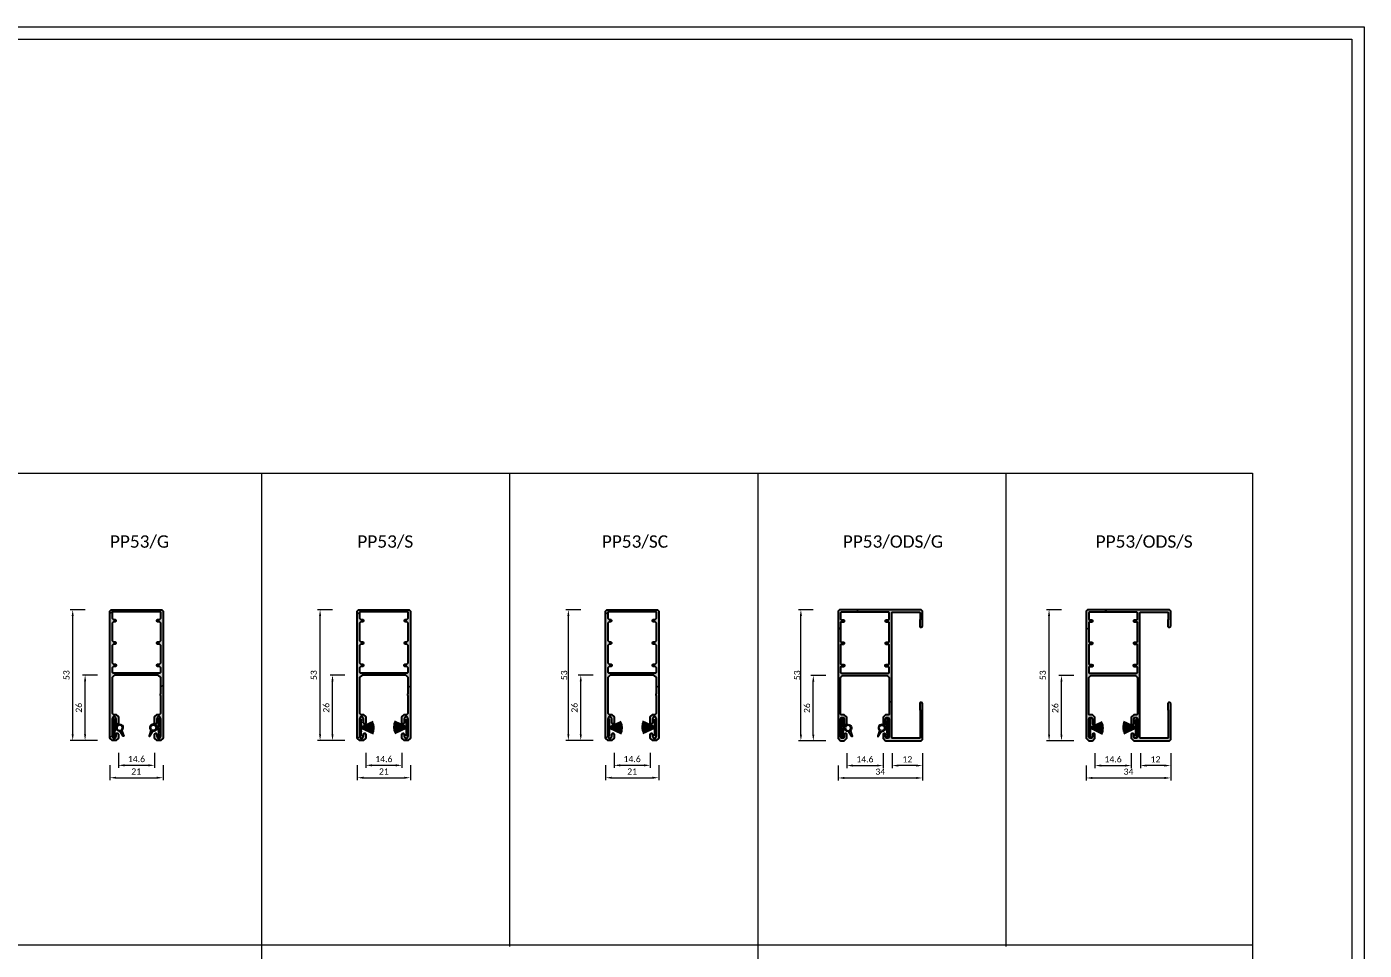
# Model space of a CAD drawing. Header units: millimetres. Extents: x 0 to 7790, y 0 to 17467.
# Drawn here: x 451 to 989, y 15548 to 15921 of the extents above; entities that cross this region are included whole.
import ezdxf

# ---------------------------------------------------------------- set-up
doc = ezdxf.new("R2010")
doc.units = ezdxf.units.MM
doc.header["$PDMODE"] = 35
doc.layers.get('0').update_dxf_attribs({"lineweight": 15})
for name, color, linetype, lineweight in [('_MB_kreskowanie_profile_0.09', 7, 'Continuous', 9), ('_MB_kreskowanie_uszczelki_0.09', 252, 'Continuous', 9), ('_MB_profile_0.25', 7, 'Continuous', 25), ('_MB_ramka_0.15', 124, 'Continuous', 15), ('_MB_solid', 7, 'Continuous', 9), ('_MB_tekst_0.25', 40, 'Continuous', 25), ('_MB_uszczelki_0.15', 140, 'Continuous', 15), ('_MB_wymiar_detal_0.09', 94, 'Continuous', 9)]:
    doc.layers.add(name, color=color, linetype=linetype, lineweight=lineweight)
doc.layers.add('_MB_pomocnicze_niedrukowane', color=220, linetype='Continuous', lineweight=15, plot=False)
doc.styles.add('_MB_Calibri_Light_2.5', font='calibril.ttf', dxfattribs={"height": 2.5})
doc.dimstyles.new('_MB_detal', dxfattribs={"dimscale": 10, "dimtxt": 2.5, "dimasz": 2.5, "dimexe": 1, "dimexo": 1, "dimgap": 1.25, "dimtad": 1, "dimdsep": 46, "dimtxsty": '_MB_Calibri_Light_2.5', "dimcen": -2.5, "dimclrd": 256, "dimclre": 256, "dimclrt": 40, "dimazin": 0, "dimtfac": 0.2, "dimtmove": 1, "dimatfit": 1, "dimfxl": 5, "dimfxlon": 1, "dimtolj": 1, "dimlwd": -1, "dimlwe": -1, "dimarcsym": 0})
pattern_1 = [(45, (0, 0), (-25, 25), [])]

# ---------------------------------------------------------------- blocks, each defined once
blk = doc.blocks.new('*D565')
at = {"layer": '_MB_wymiar_detal_0.09', "transparency": 16777216}
for p, q in [((484.04, 15622.98), (484.04, 15616.98)), ((505.44, 15622.98), (505.44, 15616.98)), ((486.54, 15617.98), (502.94, 15617.98))]:
    blk.add_line(p, q, dxfattribs=at)
for points in [[(486.54, 15618.4), (486.54, 15617.56), (484.04, 15617.98)], [(502.94, 15618.4), (502.94, 15617.56), (505.44, 15617.98)]]:
    blk.add_solid(points, dxfattribs=at)
at = {"layer": 'Defpoints', "color": 0, "transparency": 16777216}
for p in [(484.04, 15633.98), (505.44, 15633.98), (505.44, 15617.98)]:
    blk.add_point(p, dxfattribs=at)
at = {"layer": '_MB_wymiar_detal_0.09', "color": 40, "transparency": 16777216, "insert": (494.64, 15620.49), "char_height": 2.5, "attachment_point": 5, "style": '_MB_Calibri_Light_2.5'}
blk.add_mtext('21', dxfattribs=at)
blk = doc.blocks.new('*D566')
at = {"layer": '_MB_wymiar_detal_0.09', "transparency": 16777216}
for p, q in [((474.04, 15685.68), (468.04, 15685.68)), ((469.04, 15635.48), (469.04, 15683.18)), ((474.04, 15632.98), (468.04, 15632.98))]:
    blk.add_line(p, q, dxfattribs=at)
for points in [[(468.62, 15683.18), (469.45, 15683.18), (469.04, 15685.68)], [(468.62, 15635.48), (469.45, 15635.48), (469.04, 15632.98)]]:
    blk.add_solid(points, dxfattribs=at)
at = {"layer": 'Defpoints', "color": 0, "transparency": 16777216}
for p in [(469.04, 15685.68), (484.54, 15685.68), (485.04, 15632.98)]:
    blk.add_point(p, dxfattribs=at)
at = {"layer": '_MB_wymiar_detal_0.09', "color": 40, "transparency": 16777216, "insert": (466.51, 15659.33), "char_height": 2.5, "attachment_point": 5, "rotation": 90, "style": '_MB_Calibri_Light_2.5'}
blk.add_mtext('53', dxfattribs=at)
blk = doc.blocks.new('*D567')
at = {"layer": '_MB_wymiar_detal_0.09', "transparency": 16777216}
for p, q in [((479.04, 15659.38), (473.04, 15659.38)), ((474.04, 15635.48), (474.04, 15656.88)), ((479.04, 15632.98), (473.04, 15632.98))]:
    blk.add_line(p, q, dxfattribs=at)
for points in [[(473.62, 15656.88), (474.45, 15656.88), (474.04, 15659.38)], [(473.62, 15635.48), (474.45, 15635.48), (474.04, 15632.98)]]:
    blk.add_solid(points, dxfattribs=at)
at = {"layer": 'Defpoints', "color": 0, "transparency": 16777216}
for p in [(474.04, 15659.38), (485.94, 15659.38), (485.04, 15632.98)]:
    blk.add_point(p, dxfattribs=at)
at = {"layer": '_MB_wymiar_detal_0.09', "color": 40, "transparency": 16777216, "insert": (471.51, 15646.18), "char_height": 2.5, "attachment_point": 5, "rotation": 90, "style": '_MB_Calibri_Light_2.5'}
blk.add_mtext('26', dxfattribs=at)
blk = doc.blocks.new('*D568')
at = {"layer": '_MB_wymiar_detal_0.09', "transparency": 16777216}
for p, q in [((487.44, 15627.98), (487.44, 15621.98)), ((502.04, 15627.98), (502.04, 15621.98)), ((489.94, 15622.98), (499.54, 15622.98))]:
    blk.add_line(p, q, dxfattribs=at)
for points in [[(489.94, 15623.4), (489.94, 15622.56), (487.44, 15622.98)], [(499.54, 15623.4), (499.54, 15622.56), (502.04, 15622.98)]]:
    blk.add_solid(points, dxfattribs=at)
at = {"layer": 'Defpoints', "color": 0, "transparency": 16777216}
for p in [(487.44, 15633.98), (502.04, 15633.98), (502.04, 15622.98)]:
    blk.add_point(p, dxfattribs=at)
at = {"layer": '_MB_wymiar_detal_0.09', "color": 40, "transparency": 16777216, "insert": (494.74, 15625.5), "char_height": 2.5, "attachment_point": 5, "style": '_MB_Calibri_Light_2.5'}
blk.add_mtext('\\A1;14.6', dxfattribs=at)
blk = doc.blocks.new("-U1'PR")
at = {"layer": '_MB_kreskowanie_uszczelki_0.09', "transparency": 33554687}
h = blk.add_hatch(dxfattribs=at)
h.set_pattern_fill('DOTS', color=256, scale=0.2, angle=-45, style=0)
h.set_pattern_definition([(315, (-5304.15352, -16174.49385), (0.3367596045, 0.1122532015), [0, -0.3175])])
h.paths.add_polyline_path([(3.4, 0), (3.65, 0.25), (3.65, 0.34), (3.43, 0.59), (0.59, 0.89), (0.5, 0.99), (0.5, 1.26), (0.56, 1.35, 1.144878), (-1.09, 3.83), (-1.19, 3.8), (-3.33, 4.48, 0.876976), (-3.54, 4.03), (-1.65, 2.82), (-1.6, 2.74, 0.293638), (-0.76, 1.35), (-0.7, 1.26), (-0.7, 0.99), (-0.79, 0.89), (-3.63, 0.59), (-3.85, 0.34), (-3.85, 0.25), (-3.6, 0)])
h.paths.add_polyline_path([(-0.1, 3.7, -1), (-0.1, 1.7, -1)], flags=16)
at = {"layer": '_MB_uszczelki_0.15'}
blk.add_lwpolyline([(0.5, 1.26), (0.56, 1.35, 1.144878), (-1.09, 3.83), (-1.19, 3.8), (-3.33, 4.48, 0.876976), (-3.54, 4.03), (-1.65, 2.82), (-1.6, 2.74, 0.293638), (-0.76, 1.35), (-0.7, 1.26), (-0.7, 0.99), (-0.79, 0.89), (-3.63, 0.59), (-3.85, 0.34), (-3.85, 0.25), (-3.6, 0), (3.4, 0), (3.65, 0.25), (3.65, 0.34), (3.43, 0.59), (0.59, 0.89), (0.5, 0.99)], format="xyb", close=True, dxfattribs=at)
blk.add_circle((-0.1, 2.7), 1, dxfattribs=at)
blk = doc.blocks.new('-PP53')
at = {"layer": '_MB_kreskowanie_profile_0.09'}
h = blk.add_hatch(dxfattribs=at)
h.set_pattern_fill('JIS_WOOD', color=256, scale=0.5)
h.set_pattern_definition(pattern_1)
h.paths.add_polyline_path([(0, -0.5), (-0.5, 0), (-20.9, 0), (-21.4, -0.5), (-21.4, -51.7), (-20.4, -52.7), (-19, -52.7), (-18, -51.7), (-18, -50.15), (-18.23, -49.76), (-18.68, -49.76), (-18.9, -50.15), (-18.9, -51), (-19.3, -51.69), (-20.1, -51.69), (-20.5, -51), (-20.5, -43.9), (-20.1, -43.21), (-19.3, -43.21), (-18.9, -43.9), (-18.9, -45.75), (-18.68, -46.14), (-18.23, -46.14), (-18, -45.75), (-18, -43.2), (-19, -42.2), (-20, -42.2), (-20.5, -41.7), (-20.5, -27.3), (-19.5, -26.3), (-1.9, -26.3), (-0.9, -27.3), (-0.9, -33.74), (-1.02, -33.93), (-1.02, -34.47), (-0.9, -34.66), (-0.9, -41.7), (-1.4, -42.2), (-2.4, -42.2), (-3.4, -43.2), (-3.4, -45.75), (-3.18, -46.14), (-2.73, -46.14), (-2.5, -45.75), (-2.5, -43.9), (-2.1, -43.21), (-1.3, -43.21), (-0.9, -43.9), (-0.9, -51), (-1.3, -51.69), (-2.1, -51.69), (-2.5, -51), (-2.5, -50.15), (-2.73, -49.76), (-3.18, -49.76), (-3.4, -50.15), (-3.4, -51.7), (-2.4, -52.7), (-1, -52.7), (0, -51.7)])
h.paths.add_polyline_path([(-20.2, -25.4), (-20.5, -25.1), (-20.5, -23.35), (-20, -22.85), (-19.25, -22.85), (-18.86, -22.62), (-18.86, -22.17), (-19.25, -21.95), (-20, -21.95), (-20.5, -21.45), (-20.5, -14.35), (-20, -13.85), (-19.35, -13.85), (-18.96, -13.62), (-18.96, -13.17), (-19.35, -12.95), (-20, -12.95), (-20.5, -12.45), (-20.5, -5.35), (-20, -4.85), (-19.35, -4.85), (-18.96, -4.62), (-18.96, -4.17), (-19.35, -3.95), (-20, -3.95), (-20.5, -3.45), (-20.5, -1.2), (-20.2, -0.9), (-1.2, -0.9), (-0.9, -1.2), (-0.9, -3.45), (-1.4, -3.95), (-2.05, -3.95), (-2.44, -4.17), (-2.44, -4.62), (-2.05, -4.85), (-1.4, -4.85), (-0.9, -5.35), (-0.9, -12.45), (-1.4, -12.95), (-2.05, -12.95), (-2.44, -13.17), (-2.44, -13.62), (-2.05, -13.85), (-1.4, -13.85), (-0.9, -14.35), (-0.9, -21.45), (-1.4, -21.95), (-2.15, -21.95), (-2.54, -22.17), (-2.54, -22.62), (-2.15, -22.85), (-1.4, -22.85), (-0.9, -23.35), (-0.9, -25.1), (-1.2, -25.4)], flags=16)
at = {"layer": '_MB_solid'}
h = blk.add_hatch(color=256, dxfattribs=at)
h.dxf.hatch_style = 1
h.paths.add_polyline_path([(0, -0.5), (-0.5, 0), (-20.9, 0), (-21.4, -0.5), (-21.4, -51.7), (-20.4, -52.7), (-19, -52.7), (-18, -51.7), (-18, -50.15), (-18.23, -49.76), (-18.68, -49.76), (-18.9, -50.15), (-18.9, -51), (-19.3, -51.69), (-20.1, -51.69), (-20.5, -51), (-20.5, -43.9), (-20.1, -43.21), (-19.3, -43.21), (-18.9, -43.9), (-18.9, -45.75), (-18.68, -46.14), (-18.23, -46.14), (-18, -45.75), (-18, -43.2), (-19, -42.2), (-20, -42.2), (-20.5, -41.7), (-20.5, -27.3), (-19.5, -26.3), (-1.9, -26.3), (-0.9, -27.3), (-0.9, -33.74), (-1.02, -33.93), (-1.02, -34.47), (-0.9, -34.66), (-0.9, -41.7), (-1.4, -42.2), (-2.4, -42.2), (-3.4, -43.2), (-3.4, -45.75), (-3.18, -46.14), (-2.73, -46.14), (-2.5, -45.75), (-2.5, -43.9), (-2.1, -43.21), (-1.3, -43.21), (-0.9, -43.9), (-0.9, -51), (-1.3, -51.69), (-2.1, -51.69), (-2.5, -51), (-2.5, -50.15), (-2.73, -49.76), (-3.18, -49.76), (-3.4, -50.15), (-3.4, -51.7), (-2.4, -52.7), (-1, -52.7), (0, -51.7)])
h.paths.add_polyline_path([(-20, -13.85), (-19.35, -13.85), (-18.96, -13.62), (-18.96, -13.17), (-19.35, -12.95), (-20, -12.95), (-20.5, -12.45), (-20.5, -5.35), (-20, -4.85), (-19.35, -4.85), (-18.96, -4.62), (-18.96, -4.17), (-19.35, -3.95), (-20, -3.95), (-20.5, -3.45), (-20.5, -1.2), (-20.2, -0.9), (-1.2, -0.9), (-0.9, -1.2), (-0.9, -3.45), (-1.4, -3.95), (-2.05, -3.95), (-2.44, -4.17), (-2.44, -4.62), (-2.05, -4.85), (-1.4, -4.85), (-0.9, -5.35), (-0.9, -12.45), (-1.4, -12.95), (-2.05, -12.95), (-2.44, -13.17), (-2.44, -13.62), (-2.05, -13.85), (-1.4, -13.85), (-0.9, -14.35), (-0.9, -21.45), (-1.4, -21.95), (-2.15, -21.95), (-2.54, -22.17), (-2.54, -22.62), (-2.15, -22.85), (-1.4, -22.85), (-0.9, -23.35), (-0.9, -25.1), (-1.2, -25.4), (-20.2, -25.4), (-20.5, -25.1), (-20.5, -23.35), (-20, -22.85), (-19.25, -22.85), (-18.86, -22.62), (-18.86, -22.17), (-19.25, -21.95), (-20, -21.95), (-20.5, -21.45), (-20.5, -14.35)], flags=16)
at = {"layer": '_MB_profile_0.25'}
for points in [[(-3.18, -49.76), (-2.73, -49.76), (-2.5, -50.15), (-2.5, -51), (-2.1, -51.69), (-1.3, -51.69), (-0.9, -51), (-0.9, -43.9), (-1.3, -43.21), (-2.1, -43.21), (-2.5, -43.9), (-2.5, -45.75), (-2.73, -46.14), (-3.18, -46.14), (-3.4, -45.75), (-3.4, -43.2), (-2.4, -42.2), (-1.4, -42.2), (-0.9, -41.7), (-0.9, -34.66), (-1.02, -34.47), (-1.02, -33.93), (-0.9, -33.74), (-0.9, -27.3), (-1.9, -26.3), (-19.5, -26.3), (-20.5, -27.3), (-20.5, -41.7), (-20, -42.2), (-19, -42.2), (-18, -43.2), (-18, -45.75), (-18.23, -46.14), (-18.68, -46.14), (-18.9, -45.75), (-18.9, -43.9), (-19.3, -43.21), (-20.1, -43.21), (-20.5, -43.9), (-20.5, -51), (-20.1, -51.69), (-19.3, -51.69), (-18.9, -51), (-18.9, -50.15), (-18.68, -49.76), (-18.23, -49.76), (-18, -50.15), (-18, -51.7), (-19, -52.7), (-20.4, -52.7), (-21.4, -51.7), (-21.4, -0.5), (-20.9, 0), (-0.5, 0), (0, -0.5), (0, -51.7), (-1, -52.7), (-2.4, -52.7), (-3.4, -51.7), (-3.4, -50.15)], [(-20.2, -0.9), (-20.5, -1.2), (-20.5, -3.45), (-20, -3.95), (-19.35, -3.95), (-18.96, -4.17), (-18.96, -4.62), (-19.35, -4.85), (-20, -4.85), (-20.5, -5.35), (-20.5, -12.45), (-20, -12.95), (-19.35, -12.95), (-18.96, -13.17), (-18.96, -13.62), (-19.35, -13.85), (-20, -13.85), (-20.5, -14.35), (-20.5, -21.45), (-20, -21.95), (-19.25, -21.95), (-18.86, -22.17), (-18.86, -22.62), (-19.25, -22.85), (-20, -22.85), (-20.5, -23.35), (-20.5, -25.1), (-20.2, -25.4), (-1.2, -25.4), (-0.9, -25.1), (-0.9, -23.35), (-1.4, -22.85), (-2.15, -22.85), (-2.54, -22.62), (-2.54, -22.17), (-2.15, -21.95), (-1.4, -21.95), (-0.9, -21.45), (-0.9, -14.35), (-1.4, -13.85), (-2.05, -13.85), (-2.44, -13.62), (-2.44, -13.17), (-2.05, -12.95), (-1.4, -12.95), (-0.9, -12.45), (-0.9, -5.35), (-1.4, -4.85), (-2.05, -4.85), (-2.44, -4.62), (-2.44, -4.17), (-2.05, -3.95), (-1.4, -3.95), (-0.9, -3.45), (-0.9, -1.2), (-1.2, -0.9)]]:
    blk.add_lwpolyline(points, close=True, dxfattribs=at)
blk = doc.blocks.new("-PP53'G")
blk.add_blockref('-PP53', (0, 0))
at = {"xscale": -1, "rotation": 270}
blk.add_blockref("-U1'PR", (-20.2, -47.45), dxfattribs=at)
at = {"rotation": 90}
blk.add_blockref("-U1'PR", (-1.2, -47.45), dxfattribs=at)
blk = doc.blocks.new('*D569')
at = {"layer": '_MB_wymiar_detal_0.09', "transparency": 16777216}
for p, q in [((583.73, 15622.98), (583.73, 15616.98)), ((605.13, 15622.98), (605.13, 15616.98)), ((586.23, 15617.98), (602.63, 15617.98))]:
    blk.add_line(p, q, dxfattribs=at)
for points in [[(586.23, 15618.4), (586.23, 15617.56), (583.73, 15617.98)], [(602.63, 15618.4), (602.63, 15617.56), (605.13, 15617.98)]]:
    blk.add_solid(points, dxfattribs=at)
at = {"layer": 'Defpoints', "color": 0, "transparency": 16777216}
for p in [(583.73, 15633.98), (605.13, 15633.98), (605.13, 15617.98)]:
    blk.add_point(p, dxfattribs=at)
at = {"layer": '_MB_wymiar_detal_0.09', "color": 40, "transparency": 16777216, "insert": (594.43, 15620.49), "char_height": 2.5, "attachment_point": 5, "style": '_MB_Calibri_Light_2.5'}
blk.add_mtext('21', dxfattribs=at)
blk = doc.blocks.new('*D570')
at = {"layer": '_MB_wymiar_detal_0.09', "transparency": 16777216}
for p, q in [((573.73, 15685.68), (567.73, 15685.68)), ((568.73, 15635.48), (568.73, 15683.18)), ((573.73, 15632.98), (567.73, 15632.98))]:
    blk.add_line(p, q, dxfattribs=at)
for points in [[(568.31, 15683.18), (569.15, 15683.18), (568.73, 15685.68)], [(568.31, 15635.48), (569.15, 15635.48), (568.73, 15632.98)]]:
    blk.add_solid(points, dxfattribs=at)
at = {"layer": 'Defpoints', "color": 0, "transparency": 16777216}
for p in [(568.73, 15685.68), (584.23, 15685.68), (584.73, 15632.98)]:
    blk.add_point(p, dxfattribs=at)
at = {"layer": '_MB_wymiar_detal_0.09', "color": 40, "transparency": 16777216, "insert": (566.2, 15659.33), "char_height": 2.5, "attachment_point": 5, "rotation": 90, "style": '_MB_Calibri_Light_2.5'}
blk.add_mtext('53', dxfattribs=at)
blk = doc.blocks.new('*D571')
at = {"layer": '_MB_wymiar_detal_0.09', "transparency": 16777216}
for p, q in [((578.73, 15659.38), (572.73, 15659.38)), ((573.73, 15635.48), (573.73, 15656.88)), ((578.73, 15632.98), (572.73, 15632.98))]:
    blk.add_line(p, q, dxfattribs=at)
for points in [[(573.31, 15656.88), (574.15, 15656.88), (573.73, 15659.38)], [(573.31, 15635.48), (574.15, 15635.48), (573.73, 15632.98)]]:
    blk.add_solid(points, dxfattribs=at)
at = {"layer": 'Defpoints', "color": 0, "transparency": 16777216}
for p in [(573.73, 15659.38), (585.63, 15659.38), (584.73, 15632.98)]:
    blk.add_point(p, dxfattribs=at)
at = {"layer": '_MB_wymiar_detal_0.09', "color": 40, "transparency": 16777216, "insert": (571.2, 15646.18), "char_height": 2.5, "attachment_point": 5, "rotation": 90, "style": '_MB_Calibri_Light_2.5'}
blk.add_mtext('26', dxfattribs=at)
blk = doc.blocks.new('*D572')
at = {"layer": '_MB_wymiar_detal_0.09', "transparency": 16777216}
for p, q in [((587.13, 15627.98), (587.13, 15621.98)), ((601.73, 15627.98), (601.73, 15621.98)), ((589.63, 15622.98), (599.23, 15622.98))]:
    blk.add_line(p, q, dxfattribs=at)
for points in [[(589.63, 15623.4), (589.63, 15622.56), (587.13, 15622.98)], [(599.23, 15623.4), (599.23, 15622.56), (601.73, 15622.98)]]:
    blk.add_solid(points, dxfattribs=at)
at = {"layer": 'Defpoints', "color": 0, "transparency": 16777216}
for p in [(587.13, 15633.98), (601.73, 15633.98), (601.73, 15622.98)]:
    blk.add_point(p, dxfattribs=at)
at = {"layer": '_MB_wymiar_detal_0.09', "color": 40, "transparency": 16777216, "insert": (594.43, 15625.5), "char_height": 2.5, "attachment_point": 5, "style": '_MB_Calibri_Light_2.5'}
blk.add_mtext('\\A1;14.6', dxfattribs=at)
blk = doc.blocks.new("-6.7'600")
at = {"layer": '_MB_kreskowanie_uszczelki_0.09', "transparency": 33554687}
h = blk.add_hatch(dxfattribs=at)
h.set_pattern_fill('DOTS', color=256, scale=0.2, angle=45, style=0)
h.paths.add_polyline_path([(0, 3.35), (0.8, 3.35), (0.8, -3.35), (0, -3.35)])
at = {"layer": '_MB_uszczelki_0.15'}
for p, q in [((0.8, 0.37), (5.44, 2.54)), ((0.8, 0.33), (5.55, 2.27)), ((0.8, 0.28), (5.66, 2)), ((0.8, 0.24), (5.75, 1.72)), ((0.8, 0.2), (5.82, 1.44)), ((0.8, 0.16), (5.89, 1.16)), ((0.8, 0.12), (5.94, 0.87)), ((0.8, 0.08), (5.97, 0.58)), ((0.8, 0.04), (5.99, 0.29)), ((0.8, 0), (6, 0)), ((0.8, -0.04), (5.99, -0.29)), ((0.8, -0.08), (5.97, -0.58)), ((0.8, -0.12), (5.94, -0.87)), ((0.8, -0.16), (5.89, -1.16)), ((0.8, -0.2), (5.82, -1.44)), ((0.8, -0.24), (5.75, -1.72)), ((0.8, -0.28), (5.66, -2)), ((0.8, -0.33), (5.55, -2.27)), ((0.8, -0.37), (5.44, -2.54))]:
    blk.add_line(p, q, dxfattribs=at)
blk.add_lwpolyline([(0, -3.35), (0.8, -3.35), (0.8, 3.35), (0, 3.35)], close=True, dxfattribs=at)
blk = doc.blocks.new("-PP53'S")
for name, p in [('-PP53', (0, 0)), ("-6.7'600", (-20.5, -47.45))]:
    blk.add_blockref(name, p)
at = {"xscale": -1}
blk.add_blockref("-6.7'600", (-0.9, -47.45), dxfattribs=at)
blk = doc.blocks.new('*D573')
at = {"layer": '_MB_wymiar_detal_0.09', "transparency": 16777216}
for p, q in [((683.77, 15622.98), (683.77, 15616.98)), ((705.17, 15622.98), (705.17, 15616.98)), ((686.27, 15617.98), (702.67, 15617.98))]:
    blk.add_line(p, q, dxfattribs=at)
for points in [[(686.27, 15618.4), (686.27, 15617.56), (683.77, 15617.98)], [(702.67, 15618.4), (702.67, 15617.56), (705.17, 15617.98)]]:
    blk.add_solid(points, dxfattribs=at)
at = {"layer": 'Defpoints', "color": 0, "transparency": 16777216}
for p in [(683.77, 15633.98), (705.17, 15633.98), (705.17, 15617.98)]:
    blk.add_point(p, dxfattribs=at)
at = {"layer": '_MB_wymiar_detal_0.09', "color": 40, "transparency": 16777216, "insert": (694.47, 15620.49), "char_height": 2.5, "attachment_point": 5, "style": '_MB_Calibri_Light_2.5'}
blk.add_mtext('21', dxfattribs=at)
blk = doc.blocks.new('*D574')
at = {"layer": '_MB_wymiar_detal_0.09', "transparency": 16777216}
for p, q in [((673.77, 15685.68), (667.77, 15685.68)), ((668.77, 15635.48), (668.77, 15683.18)), ((673.77, 15632.98), (667.77, 15632.98))]:
    blk.add_line(p, q, dxfattribs=at)
for points in [[(668.35, 15683.18), (669.19, 15683.18), (668.77, 15685.68)], [(668.35, 15635.48), (669.19, 15635.48), (668.77, 15632.98)]]:
    blk.add_solid(points, dxfattribs=at)
at = {"layer": 'Defpoints', "color": 0, "transparency": 16777216}
for p in [(668.77, 15685.68), (684.27, 15685.68), (684.77, 15632.98)]:
    blk.add_point(p, dxfattribs=at)
at = {"layer": '_MB_wymiar_detal_0.09', "color": 40, "transparency": 16777216, "insert": (667.04, 15659.28), "char_height": 2.5, "attachment_point": 5, "rotation": 90, "style": '_MB_Calibri_Light_2.5'}
blk.add_mtext('53', dxfattribs=at)
blk = doc.blocks.new('*D575')
at = {"layer": '_MB_wymiar_detal_0.09', "transparency": 16777216}
for p, q in [((678.77, 15659.38), (672.77, 15659.38)), ((673.77, 15635.48), (673.77, 15656.88)), ((678.77, 15632.98), (672.77, 15632.98))]:
    blk.add_line(p, q, dxfattribs=at)
for points in [[(673.35, 15656.88), (674.19, 15656.88), (673.77, 15659.38)], [(673.35, 15635.48), (674.19, 15635.48), (673.77, 15632.98)]]:
    blk.add_solid(points, dxfattribs=at)
at = {"layer": 'Defpoints', "color": 0, "transparency": 16777216}
for p in [(673.77, 15659.38), (685.67, 15659.38), (684.77, 15632.98)]:
    blk.add_point(p, dxfattribs=at)
at = {"layer": '_MB_wymiar_detal_0.09', "color": 40, "transparency": 16777216, "insert": (671.24, 15646.18), "char_height": 2.5, "attachment_point": 5, "rotation": 90, "style": '_MB_Calibri_Light_2.5'}
blk.add_mtext('26', dxfattribs=at)
blk = doc.blocks.new('*D576')
at = {"layer": '_MB_wymiar_detal_0.09', "transparency": 16777216}
for p, q in [((687.17, 15627.98), (687.17, 15621.98)), ((701.77, 15627.98), (701.77, 15621.98)), ((689.67, 15622.98), (699.27, 15622.98))]:
    blk.add_line(p, q, dxfattribs=at)
for points in [[(689.67, 15623.4), (689.67, 15622.56), (687.17, 15622.98)], [(699.27, 15623.4), (699.27, 15622.56), (701.77, 15622.98)]]:
    blk.add_solid(points, dxfattribs=at)
at = {"layer": 'Defpoints', "color": 0, "transparency": 16777216}
for p in [(687.17, 15633.98), (701.77, 15633.98), (701.77, 15622.98)]:
    blk.add_point(p, dxfattribs=at)
at = {"layer": '_MB_wymiar_detal_0.09', "color": 40, "transparency": 16777216, "insert": (694.47, 15625.5), "char_height": 2.5, "attachment_point": 5, "style": '_MB_Calibri_Light_2.5'}
blk.add_mtext('\\A1;14.6', dxfattribs=at)
blk = doc.blocks.new("-PP53'SC")
for name, p in [('-PP53', (0, 0)), ("-6.7'600", (-20.5, -47.45))]:
    blk.add_blockref(name, p)
at = {"xscale": -1}
blk.add_blockref("-6.7'600", (-0.9, -47.45), dxfattribs=at)
blk = doc.blocks.new('*D577')
at = {"layer": '_MB_wymiar_detal_0.09', "transparency": 16777216}
for p, q in [((777.47, 15622.88), (777.47, 15616.88)), ((811.47, 15622.88), (811.47, 15616.88)), ((779.97, 15617.88), (808.97, 15617.88))]:
    blk.add_line(p, q, dxfattribs=at)
for points in [[(779.97, 15618.3), (779.97, 15617.46), (777.47, 15617.88)], [(808.97, 15618.3), (808.97, 15617.46), (811.47, 15617.88)]]:
    blk.add_solid(points, dxfattribs=at)
at = {"layer": 'Defpoints', "color": 0, "transparency": 16777216}
for p in [(777.47, 15633.88), (811.47, 15633.88), (811.47, 15617.88)]:
    blk.add_point(p, dxfattribs=at)
at = {"layer": '_MB_wymiar_detal_0.09', "color": 40, "transparency": 16777216, "insert": (794.47, 15620.41), "char_height": 2.5, "attachment_point": 5, "style": '_MB_Calibri_Light_2.5'}
blk.add_mtext('\\A1;34', dxfattribs=at)
blk = doc.blocks.new('*D578')
at = {"layer": '_MB_wymiar_detal_0.09', "transparency": 16777216}
for p, q in [((772.47, 15659.18), (766.47, 15659.18)), ((767.47, 15635.38), (767.47, 15656.68)), ((772.47, 15632.88), (766.47, 15632.88))]:
    blk.add_line(p, q, dxfattribs=at)
for points in [[(767.05, 15656.68), (767.89, 15656.68), (767.47, 15659.18)], [(767.05, 15635.38), (767.89, 15635.38), (767.47, 15632.88)]]:
    blk.add_solid(points, dxfattribs=at)
at = {"layer": 'Defpoints', "color": 0, "transparency": 16777216}
for p in [(767.47, 15659.18), (779.27, 15659.18), (778.47, 15632.88)]:
    blk.add_point(p, dxfattribs=at)
at = {"layer": '_MB_wymiar_detal_0.09', "color": 40, "transparency": 16777216, "insert": (764.94, 15646.03), "char_height": 2.5, "attachment_point": 5, "rotation": 90, "style": '_MB_Calibri_Light_2.5'}
blk.add_mtext('\\A1;26', dxfattribs=at)
blk = doc.blocks.new('*D602')
at = {"layer": '_MB_wymiar_detal_0.09', "transparency": 16777216}
for p, q in [((767.47, 15685.68), (761.47, 15685.68)), ((762.47, 15635.38), (762.47, 15683.18)), ((767.47, 15632.88), (761.47, 15632.88))]:
    blk.add_line(p, q, dxfattribs=at)
for points in [[(762.05, 15683.18), (762.89, 15683.18), (762.47, 15685.68)], [(762.05, 15635.38), (762.89, 15635.38), (762.47, 15632.88)]]:
    blk.add_solid(points, dxfattribs=at)
at = {"layer": 'Defpoints', "color": 0, "transparency": 16777216}
for p in [(762.47, 15685.68), (778.47, 15685.68), (778.47, 15632.88)]:
    blk.add_point(p, dxfattribs=at)
at = {"layer": '_MB_wymiar_detal_0.09', "color": 40, "transparency": 16777216, "insert": (760.94, 15659.28), "char_height": 2.5, "attachment_point": 5, "rotation": 90, "style": '_MB_Calibri_Light_2.5'}
blk.add_mtext('\\A1;53', dxfattribs=at)
blk = doc.blocks.new('*D603')
at = {"layer": '_MB_wymiar_detal_0.09', "transparency": 16777216}
for p, q in [((799.27, 15627.88), (799.27, 15621.88)), ((811.47, 15627.88), (811.47, 15621.88)), ((808.97, 15622.88), (801.77, 15622.88))]:
    blk.add_line(p, q, dxfattribs=at)
for points in [[(801.77, 15623.3), (801.77, 15622.46), (799.27, 15622.88)], [(808.97, 15623.3), (808.97, 15622.46), (811.47, 15622.88)]]:
    blk.add_solid(points, dxfattribs=at)
at = {"layer": 'Defpoints', "color": 0, "transparency": 16777216}
for p in [(799.27, 15633.88), (811.47, 15634.08), (799.27, 15622.88)]:
    blk.add_point(p, dxfattribs=at)
at = {"layer": '_MB_wymiar_detal_0.09', "color": 40, "transparency": 16777216, "insert": (805.37, 15625.39), "char_height": 2.5, "attachment_point": 5, "style": '_MB_Calibri_Light_2.5'}
blk.add_mtext('\\A1;12', dxfattribs=at)
blk = doc.blocks.new('*D604')
at = {"layer": '_MB_wymiar_detal_0.09', "transparency": 16777216}
for p, q in [((780.97, 15627.88), (780.97, 15621.88)), ((795.57, 15627.88), (795.57, 15621.88)), ((783.47, 15622.88), (793.07, 15622.88))]:
    blk.add_line(p, q, dxfattribs=at)
for points in [[(783.47, 15623.3), (783.47, 15622.46), (780.97, 15622.88)], [(793.07, 15623.3), (793.07, 15622.46), (795.57, 15622.88)]]:
    blk.add_solid(points, dxfattribs=at)
at = {"layer": 'Defpoints', "color": 0, "transparency": 16777216}
for p in [(780.97, 15633.88), (795.57, 15633.88), (795.57, 15622.88)]:
    blk.add_point(p, dxfattribs=at)
at = {"layer": '_MB_wymiar_detal_0.09', "color": 40, "transparency": 16777216, "insert": (788.27, 15625.4), "char_height": 2.5, "attachment_point": 5, "style": '_MB_Calibri_Light_2.5'}
blk.add_mtext('\\A1;14.6', dxfattribs=at)
blk = doc.blocks.new("-PP53'ODS")
at = {"layer": '_MB_kreskowanie_profile_0.09', "transparency": 33554687}
h = blk.add_hatch(dxfattribs=at)
h.set_pattern_fill('JIS_WOOD', color=256, scale=0.5, double=1)
h.set_pattern_definition(pattern_1)
h.paths.add_polyline_path([(-12.4, -1.2), (-12.2, -1), (-1.2, -1), (-1, -1.2), (-1, -4), (-1.1, -4), (-1.1, -6.8), (-0.9, -7), (-0.5, -7), (-0.15, -6.85), (0, -6.5), (0, -0.5), (-0.5, 0), (-33.5, 0), (-34, -0.5), (-34, -51.8), (-33, -52.8), (-31.5, -52.8), (-30.5, -51.8), (-30.5, -50.3), (-30.75, -49.87), (-31.25, -49.87), (-31.5, -50.3), (-31.5, -51.05), (-31.88, -51.7), (-32.62, -51.7), (-33, -51.05), (-33, -44.05), (-32.62, -43.4), (-31.88, -43.4), (-31.5, -44.05), (-31.5, -45.8), (-31.25, -46.23), (-30.75, -46.23), (-30.5, -45.8), (-30.5, -43.3), (-31.5, -42.3), (-32.8, -42.3), (-33, -42.1), (-33, -27.3), (-32.2, -26.5), (-14.2, -26.5), (-13.4, -27.3), (-13.4, -42.1), (-13.6, -42.3), (-14.9, -42.3), (-15.9, -43.3), (-15.9, -45.8), (-15.65, -46.23), (-15.15, -46.23), (-14.9, -45.8), (-14.9, -44.05), (-14.53, -43.4), (-13.78, -43.4), (-13.4, -44.05), (-13.4, -51.05), (-13.78, -51.7), (-14.53, -51.7), (-14.9, -51.05), (-14.9, -50.3), (-15.15, -49.87), (-15.65, -49.87), (-15.9, -50.3), (-15.9, -51.8), (-14.9, -52.8), (-0.5, -52.8), (0, -52.3), (0, -37.9), (-0.15, -37.55), (-0.5, -37.4), (-0.9, -37.4), (-1.1, -37.6), (-1.1, -40.4), (-1, -40.4), (-1, -51.6), (-1.2, -51.8), (-12.2, -51.8), (-12.4, -51.6)])
h.paths.add_polyline_path([(-13.6, -25.5), (-32.8, -25.5), (-33, -25.3), (-33, -23.15), (-32.8, -22.95), (-31.75, -22.95), (-31.41, -22.8), (-31.41, -22.2), (-31.75, -22.05), (-32.8, -22.05), (-33, -21.85), (-33, -14.15), (-32.8, -13.95), (-31.85, -13.95), (-31.51, -13.8), (-31.51, -13.2), (-31.85, -13.05), (-32.8, -13.05), (-33, -12.85), (-33, -5.15), (-32.8, -4.95), (-31.85, -4.95), (-31.51, -4.8), (-31.51, -4.2), (-31.85, -4.05), (-32.8, -4.05), (-33, -3.85), (-33, -1.2), (-32.8, -1), (-13.6, -1), (-13.4, -1.2), (-13.4, -3.85), (-13.6, -4.05), (-14.55, -4.05), (-14.89, -4.2), (-14.89, -4.8), (-14.55, -4.95), (-13.6, -4.95), (-13.4, -5.15), (-13.4, -12.85), (-13.6, -13.05), (-14.55, -13.05), (-14.89, -13.2), (-14.89, -13.8), (-14.55, -13.95), (-13.6, -13.95), (-13.4, -14.15), (-13.4, -21.85), (-13.6, -22.05), (-14.65, -22.05), (-14.99, -22.2), (-14.99, -22.8), (-14.65, -22.95), (-13.6, -22.95), (-13.4, -23.15), (-13.4, -25.3)], flags=16)
at = {"layer": '_MB_solid', "transparency": 33554687}
h = blk.add_hatch(color=256, dxfattribs=at)
h.dxf.hatch_style = 1
h.paths.add_polyline_path([(-12.4, -1.2), (-12.2, -1), (-1.2, -1), (-1, -1.2), (-1, -4), (-1.1, -4), (-1.1, -6.8), (-0.9, -7), (-0.5, -7), (-0.15, -6.85), (0, -6.5), (0, -0.5), (-0.5, 0), (-33.5, 0), (-34, -0.5), (-34, -51.8), (-33, -52.8), (-31.5, -52.8), (-30.5, -51.8), (-30.5, -50.3), (-30.75, -49.87), (-31.25, -49.87), (-31.5, -50.3), (-31.5, -51.05), (-31.88, -51.7), (-32.62, -51.7), (-33, -51.05), (-33, -44.05), (-32.62, -43.4), (-31.88, -43.4), (-31.5, -44.05), (-31.5, -45.8), (-31.25, -46.23), (-30.75, -46.23), (-30.5, -45.8), (-30.5, -43.3), (-31.5, -42.3), (-32.8, -42.3), (-33, -42.1), (-33, -27.3), (-32.2, -26.5), (-14.2, -26.5), (-13.4, -27.3), (-13.4, -42.1), (-13.6, -42.3), (-14.9, -42.3), (-15.9, -43.3), (-15.9, -45.8), (-15.65, -46.23), (-15.15, -46.23), (-14.9, -45.8), (-14.9, -44.05), (-14.53, -43.4), (-13.78, -43.4), (-13.4, -44.05), (-13.4, -51.05), (-13.78, -51.7), (-14.53, -51.7), (-14.9, -51.05), (-14.9, -50.3), (-15.15, -49.87), (-15.65, -49.87), (-15.9, -50.3), (-15.9, -51.8), (-14.9, -52.8), (-0.5, -52.8), (0, -52.3), (0, -37.9), (-0.15, -37.55), (-0.5, -37.4), (-0.9, -37.4), (-1.1, -37.6), (-1.1, -40.4), (-1, -40.4), (-1, -51.6), (-1.2, -51.8), (-12.2, -51.8), (-12.4, -51.6)])
h.paths.add_polyline_path([(-32.8, -25.5), (-33, -25.3), (-33, -23.15), (-32.8, -22.95), (-31.75, -22.95), (-31.41, -22.8), (-31.41, -22.2), (-31.75, -22.05), (-32.8, -22.05), (-33, -21.85), (-33, -14.15), (-32.8, -13.95), (-31.85, -13.95), (-31.51, -13.8), (-31.51, -13.2), (-31.85, -13.05), (-32.8, -13.05), (-33, -12.85), (-33, -5.15), (-32.8, -4.95), (-31.85, -4.95), (-31.51, -4.8), (-31.51, -4.2), (-31.85, -4.05), (-32.8, -4.05), (-33, -3.85), (-33, -1.2), (-32.8, -1), (-13.6, -1), (-13.4, -1.2), (-13.4, -3.85), (-13.6, -4.05), (-14.55, -4.05), (-14.89, -4.2), (-14.89, -4.8), (-14.55, -4.95), (-13.6, -4.95), (-13.4, -5.15), (-13.4, -12.85), (-13.6, -13.05), (-14.55, -13.05), (-14.89, -13.2), (-14.89, -13.8), (-14.55, -13.95), (-13.6, -13.95), (-13.4, -14.15), (-13.4, -21.85), (-13.6, -22.05), (-14.65, -22.05), (-14.99, -22.2), (-14.99, -22.8), (-14.65, -22.95), (-13.6, -22.95), (-13.4, -23.15), (-13.4, -25.3), (-13.6, -25.5)], flags=16)
at = {"layer": '_MB_profile_0.25'}
for points in [[(-1.1, -37.6), (-1.1, -40.4), (-1, -40.4), (-1, -51.6), (-1.2, -51.8), (-12.2, -51.8), (-12.4, -51.6), (-12.4, -1.2), (-12.2, -1), (-1.2, -1), (-1, -1.2), (-1, -4), (-1.1, -4), (-1.1, -6.8), (-0.9, -7), (-0.5, -7), (-0.15, -6.85), (0, -6.5), (0, -0.5), (-0.5, 0), (-33.5, 0), (-34, -0.5), (-34, -51.8), (-33, -52.8), (-31.5, -52.8), (-30.5, -51.8), (-30.5, -50.3), (-30.75, -49.87), (-31.25, -49.87), (-31.5, -50.3), (-31.5, -51.05), (-31.88, -51.7), (-32.62, -51.7), (-33, -51.05), (-33, -44.05), (-32.62, -43.4), (-31.88, -43.4), (-31.5, -44.05), (-31.5, -45.8), (-31.25, -46.23), (-30.75, -46.23), (-30.5, -45.8), (-30.5, -43.3), (-31.5, -42.3), (-32.8, -42.3), (-33, -42.1), (-33, -27.3), (-32.2, -26.5), (-14.2, -26.5), (-13.4, -27.3), (-13.4, -42.1), (-13.6, -42.3), (-14.9, -42.3), (-15.9, -43.3), (-15.9, -45.8), (-15.65, -46.23), (-15.15, -46.23), (-14.9, -45.8), (-14.9, -44.05), (-14.53, -43.4), (-13.78, -43.4), (-13.4, -44.05), (-13.4, -51.05), (-13.78, -51.7), (-14.53, -51.7), (-14.9, -51.05), (-14.9, -50.3), (-15.15, -49.87), (-15.65, -49.87), (-15.9, -50.3), (-15.9, -51.8), (-14.9, -52.8), (-0.5, -52.8), (0, -52.3), (0, -37.9), (-0.15, -37.55), (-0.5, -37.4), (-0.9, -37.4)], [(-13.4, -23.15), (-13.6, -22.95), (-14.65, -22.95), (-14.99, -22.8), (-14.99, -22.2), (-14.65, -22.05), (-13.6, -22.05), (-13.4, -21.85), (-13.4, -14.15), (-13.6, -13.95), (-14.55, -13.95), (-14.89, -13.8), (-14.89, -13.2), (-14.55, -13.05), (-13.6, -13.05), (-13.4, -12.85), (-13.4, -5.15), (-13.6, -4.95), (-14.55, -4.95), (-14.89, -4.8), (-14.89, -4.2), (-14.55, -4.05), (-13.6, -4.05), (-13.4, -3.85), (-13.4, -1.2), (-13.6, -1), (-32.8, -1), (-33, -1.2), (-33, -3.85), (-32.8, -4.05), (-31.85, -4.05), (-31.51, -4.2), (-31.51, -4.8), (-31.85, -4.95), (-32.8, -4.95), (-33, -5.15), (-33, -12.85), (-32.8, -13.05), (-31.85, -13.05), (-31.51, -13.2), (-31.51, -13.8), (-31.85, -13.95), (-32.8, -13.95), (-33, -14.15), (-33, -21.85), (-32.8, -22.05), (-31.75, -22.05), (-31.41, -22.2), (-31.41, -22.8), (-31.75, -22.95), (-32.8, -22.95), (-33, -23.15), (-33, -25.3), (-32.8, -25.5), (-13.6, -25.5), (-13.4, -25.3)]]:
    blk.add_lwpolyline(points, close=True, dxfattribs=at)
blk = doc.blocks.new("-PP53'ODS'G")
blk.add_blockref("-PP53'ODS", (0, 0))
at = {"xscale": -1, "rotation": 270}
blk.add_blockref("-U1'PR", (-32.7, -47.55), dxfattribs=at)
at = {"rotation": 90}
blk.add_blockref("-U1'PR", (-13.7, -47.55), dxfattribs=at)
blk = doc.blocks.new('*D605')
at = {"layer": '_MB_wymiar_detal_0.09', "transparency": 16777216}
for p, q in [((877.47, 15622.88), (877.47, 15616.88)), ((911.47, 15622.88), (911.47, 15616.88)), ((879.97, 15617.88), (908.97, 15617.88))]:
    blk.add_line(p, q, dxfattribs=at)
for points in [[(879.97, 15618.3), (879.97, 15617.46), (877.47, 15617.88)], [(908.97, 15618.3), (908.97, 15617.46), (911.47, 15617.88)]]:
    blk.add_solid(points, dxfattribs=at)
at = {"layer": 'Defpoints', "color": 0, "transparency": 16777216}
for p in [(877.47, 15633.88), (911.47, 15633.88), (911.47, 15617.88)]:
    blk.add_point(p, dxfattribs=at)
at = {"layer": '_MB_wymiar_detal_0.09', "color": 40, "transparency": 16777216, "insert": (894.47, 15620.41), "char_height": 2.5, "attachment_point": 5, "style": '_MB_Calibri_Light_2.5'}
blk.add_mtext('\\A1;34', dxfattribs=at)
blk = doc.blocks.new('*D606')
at = {"layer": '_MB_wymiar_detal_0.09', "transparency": 16777216}
for p, q in [((872.47, 15659.18), (866.47, 15659.18)), ((867.47, 15635.38), (867.47, 15656.68)), ((872.47, 15632.88), (866.47, 15632.88))]:
    blk.add_line(p, q, dxfattribs=at)
for points in [[(867.05, 15656.68), (867.89, 15656.68), (867.47, 15659.18)], [(867.05, 15635.38), (867.89, 15635.38), (867.47, 15632.88)]]:
    blk.add_solid(points, dxfattribs=at)
at = {"layer": 'Defpoints', "color": 0, "transparency": 16777216}
for p in [(867.47, 15659.18), (879.27, 15659.18), (878.47, 15632.88)]:
    blk.add_point(p, dxfattribs=at)
at = {"layer": '_MB_wymiar_detal_0.09', "color": 40, "transparency": 16777216, "insert": (864.94, 15646.03), "char_height": 2.5, "attachment_point": 5, "rotation": 90, "style": '_MB_Calibri_Light_2.5'}
blk.add_mtext('\\A1;26', dxfattribs=at)
blk = doc.blocks.new('*D607')
at = {"layer": '_MB_wymiar_detal_0.09', "transparency": 16777216}
for p, q in [((867.47, 15685.68), (861.47, 15685.68)), ((862.47, 15635.38), (862.47, 15683.18)), ((867.47, 15632.88), (861.47, 15632.88))]:
    blk.add_line(p, q, dxfattribs=at)
for points in [[(862.05, 15683.18), (862.89, 15683.18), (862.47, 15685.68)], [(862.05, 15635.38), (862.89, 15635.38), (862.47, 15632.88)]]:
    blk.add_solid(points, dxfattribs=at)
at = {"layer": 'Defpoints', "color": 0, "transparency": 16777216}
for p in [(862.47, 15685.68), (878.47, 15685.68), (878.47, 15632.88)]:
    blk.add_point(p, dxfattribs=at)
at = {"layer": '_MB_wymiar_detal_0.09', "color": 40, "transparency": 16777216, "insert": (859.94, 15659.28), "char_height": 2.5, "attachment_point": 5, "rotation": 90, "style": '_MB_Calibri_Light_2.5'}
blk.add_mtext('\\A1;53', dxfattribs=at)
blk = doc.blocks.new('*D608')
at = {"layer": '_MB_wymiar_detal_0.09', "transparency": 16777216}
for p, q in [((899.27, 15627.88), (899.27, 15621.88)), ((911.47, 15627.88), (911.47, 15621.88)), ((908.97, 15622.88), (901.77, 15622.88))]:
    blk.add_line(p, q, dxfattribs=at)
for points in [[(901.77, 15623.3), (901.77, 15622.46), (899.27, 15622.88)], [(908.97, 15623.3), (908.97, 15622.46), (911.47, 15622.88)]]:
    blk.add_solid(points, dxfattribs=at)
at = {"layer": 'Defpoints', "color": 0, "transparency": 16777216}
for p in [(899.27, 15633.88), (911.47, 15634.08), (899.27, 15622.88)]:
    blk.add_point(p, dxfattribs=at)
at = {"layer": '_MB_wymiar_detal_0.09', "color": 40, "transparency": 16777216, "insert": (905.37, 15625.39), "char_height": 2.5, "attachment_point": 5, "style": '_MB_Calibri_Light_2.5'}
blk.add_mtext('\\A1;12', dxfattribs=at)
blk = doc.blocks.new('*D609')
at = {"layer": '_MB_wymiar_detal_0.09', "transparency": 16777216}
for p, q in [((880.97, 15627.88), (880.97, 15621.88)), ((895.57, 15627.88), (895.57, 15621.88)), ((883.47, 15622.88), (893.07, 15622.88))]:
    blk.add_line(p, q, dxfattribs=at)
for points in [[(883.47, 15623.3), (883.47, 15622.46), (880.97, 15622.88)], [(893.07, 15623.3), (893.07, 15622.46), (895.57, 15622.88)]]:
    blk.add_solid(points, dxfattribs=at)
at = {"layer": 'Defpoints', "color": 0, "transparency": 16777216}
for p in [(880.97, 15633.88), (895.57, 15633.88), (895.57, 15622.88)]:
    blk.add_point(p, dxfattribs=at)
at = {"layer": '_MB_wymiar_detal_0.09', "color": 40, "transparency": 16777216, "insert": (888.27, 15625.4), "char_height": 2.5, "attachment_point": 5, "style": '_MB_Calibri_Light_2.5'}
blk.add_mtext('\\A1;14.6', dxfattribs=at)
blk = doc.blocks.new("-PP53'ODS'S")
for name, p in [("-PP53'ODS", (0, 0)), ("-6.7'600", (-33, -47.55))]:
    blk.add_blockref(name, p)
at = {"xscale": -1}
blk.add_blockref("-6.7'600", (-13.4, -47.55), dxfattribs=at)

msp = doc.modelspace()

# ---------------------------------------------------------------- linework, layer by layer
at = {"layer": '_MB_pomocnicze_niedrukowane'}
msp.add_lwpolyline([(45.081, 15740.68), (944.472, 15740.68), (944.472, 14790.68), (45.081, 14790.68)], close=True, dxfattribs=at)
at = {"layer": '_MB_ramka_0.15'}
for points in [[(0, 15920.68), (989.472, 15920.68), (989.472, 14745.68), (0, 14745.68)], [(5, 15915.68), (984.472, 15915.68), (984.472, 14750.68), (5, 14750.68)]]:
    msp.add_lwpolyline(points, close=True, dxfattribs=at)
for points in [[(944.435, 15168.597), (944.472, 14790.68), (45.081, 14790.68), (45.081, 15740.68), (944.472, 15740.68), (944.472, 15168.597)], [(545.081, 15740.68), (545.081, 14790.68)], [(645.081, 15740.68), (645.081, 15549.986)], [(745.081, 15740.68), (745.081, 14790.68)], [(845.081, 15740.68), (845.081, 15549.986)], [(45.08, 15550.68), (944.472, 15550.68)]]:
    msp.add_lwpolyline(points, dxfattribs=at)

# ---------------------------------------------------------------- block references
for name, p in [("-PP53'G", (505.436, 15685.68)), ("-PP53'S", (605.13, 15685.68)), ("-PP53'SC", (705.172, 15685.68)), ("-PP53'ODS'G", (811.472, 15685.68)), ("-PP53'ODS'S", (911.472, 15685.68))]:
    msp.add_blockref(name, p)

# ---------------------------------------------------------------- texts
at = {"layer": '_MB_tekst_0.25', "char_height": 5, "attachment_point": 1, "style": '_MB_Calibri_Light_2.5'}
for s, insert, width in [('\\pi2.52986;PP53/G', (481.502, 15715.68), 27.49819), ('\\pi2.42309;PP53/S', (581.303, 15715.68), 26.20388), ('\\pi2.05417;PP53/SC', (680.197, 15715.68), 29.76987), ('PP53/ODS/G', (779.352, 15715.68), 45.07174), ('PP53/ODS/S', (881.232, 15715.68), 46.03975)]:
    msp.add_mtext(s, dxfattribs=dict(at, insert=insert, width=width))

# ---------------------------------------------------------------- dimensions: what is measured, and where the dimension line sits
at = {"layer": '_MB_wymiar_detal_0.09'}
for base, p1, p2, text, override, picture, middle in [((469.036, 15685.68), (485.036, 15632.98), (484.536, 15685.68), '53', {"dimtol": 0, "dimlim": 0, "dimtp": 0.1, "dimtm": 0.1, "dimtfac": 0.71, "dimtdec": 2, "dimtolj": 0, "dimtzin": 8}, '*D566', (469.036, 15659.33)), ((568.731, 15685.68), (584.731, 15632.98), (584.231, 15685.68), '53', {"dimtol": 0, "dimlim": 0, "dimtp": 0.1, "dimtm": 0.1, "dimtfac": 0.71, "dimtdec": 2, "dimtolj": 0, "dimtzin": 8}, '*D570', (568.731, 15659.33)), ((668.772, 15685.68), (684.772, 15632.98), (684.272, 15685.68), '53', {"dimtol": 0, "dimlim": 0, "dimtp": 0.1, "dimtm": 0.1, "dimtfac": 0.71, "dimtdec": 2, "dimtolj": 0, "dimtzin": 8}, '*D574', (669.572, 15659.28)), ((762.472, 15685.68), (778.472, 15632.88), (778.472, 15685.68), '53', {"dimtol": 0, "dimlim": 0, "dimtp": 0, "dimtm": 0, "dimtfac": 0.2, "dimtdec": 2, "dimtolj": 1, "dimtzin": 8}, '*D602', (763.472, 15659.28)), ((862.472, 15685.68), (878.472, 15632.88), (878.472, 15685.68), '53', {"dimtol": 0, "dimlim": 0, "dimtp": 0, "dimtm": 0, "dimtfac": 0.2, "dimtdec": 2, "dimtolj": 1, "dimtzin": 8}, '*D607', (862.472, 15659.28)), ((474.036, 15659.38), (485.036, 15632.98), (485.936, 15659.38), '26', {"dimtol": 0, "dimlim": 0, "dimtp": 0.1, "dimtm": 0.1, "dimtfac": 0.71, "dimtdec": 2, "dimtolj": 0, "dimtzin": 8}, '*D567', (474.036, 15646.18)), ((573.731, 15659.38), (584.731, 15632.98), (585.631, 15659.38), '26', {"dimtol": 0, "dimlim": 0, "dimtp": 0.1, "dimtm": 0.1, "dimtfac": 0.71, "dimtdec": 2, "dimtolj": 0, "dimtzin": 8}, '*D571', (573.731, 15646.18)), ((673.772, 15659.38), (684.772, 15632.98), (685.672, 15659.38), '26', {"dimtol": 0, "dimlim": 0, "dimtp": 0.1, "dimtm": 0.1, "dimtfac": 0.71, "dimtdec": 2, "dimtolj": 0, "dimtzin": 8}, '*D575', (673.772, 15646.18)), ((767.472, 15659.18), (778.472, 15632.88), (779.272, 15659.18), '26', {"dimtol": 0, "dimlim": 0, "dimtp": 0, "dimtm": 0, "dimtfac": 0.2, "dimtdec": 2, "dimtolj": 1, "dimtzin": 8}, '*D578', (767.472, 15646.03)), ((867.472, 15659.18), (878.472, 15632.88), (879.272, 15659.18), '26', {"dimtol": 0, "dimlim": 0, "dimtp": 0, "dimtm": 0, "dimtfac": 0.2, "dimtdec": 2, "dimtolj": 1, "dimtzin": 8}, '*D606', (867.472, 15646.03))]:
    dim = msp.add_linear_dim(base=base, p1=p1, p2=p2, angle=90, text=text, dimstyle='_MB_detal', override=override, dxfattribs=at)
    dim.commit()
    dim.dimension.update_dxf_attribs({"geometry": picture, "text_midpoint": middle, "dimtype": 160})
for base, p1, p2, picture, middle in [((505.436, 15617.98), (484.036, 15633.98), (505.436, 15633.98), '*D565', (494.636, 15617.98)), ((605.131, 15617.98), (583.731, 15633.98), (605.131, 15633.98), '*D569', (594.431, 15617.98)), ((705.172, 15617.98), (683.772, 15633.98), (705.172, 15633.98), '*D573', (694.472, 15617.98))]:
    dim = msp.add_linear_dim(base=base, p1=p1, p2=p2, text='21', dimstyle='_MB_detal', override={"dimtol": 0, "dimlim": 0, "dimtp": 0.1, "dimtm": 0.1, "dimtfac": 0.71, "dimtdec": 2, "dimtolj": 0, "dimtzin": 8}, dxfattribs=at)
    dim.commit()
    dim.dimension.update_dxf_attribs({"geometry": picture, "text_midpoint": middle, "dimtype": 160})
for base, p1, p2, picture, middle in [((502.036, 15622.98), (487.436, 15633.98), (502.036, 15633.98), '*D568', (494.736, 15625.505)), ((601.731, 15622.98), (587.131, 15633.98), (601.731, 15633.98), '*D572', (594.431, 15625.505)), ((701.772, 15622.98), (687.172, 15633.98), (701.772, 15633.98), '*D576', (694.472, 15625.505)), ((795.572, 15622.88), (780.972, 15633.88), (795.572, 15633.88), '*D604', (788.272, 15625.405)), ((895.572, 15622.88), (880.972, 15633.88), (895.572, 15633.88), '*D609', (888.272, 15625.405))]:
    dim = msp.add_linear_dim(base=base, p1=p1, p2=p2, dimstyle='_MB_detal', override={"dimtol": 0, "dimlim": 0, "dimtp": 0, "dimtm": 0, "dimtfac": 0.2, "dimtdec": 2, "dimtolj": 1, "dimtzin": 8}, dxfattribs=at)
    dim.commit()
    dim.dimension.update_dxf_attribs({"geometry": picture, "text_midpoint": middle})
for base, p1, p2, picture, middle in [((811.472, 15617.88), (777.472, 15633.88), (811.472, 15633.88), '*D577', (794.472, 15617.88)), ((911.472, 15617.88), (877.472, 15633.88), (911.472, 15633.88), '*D605', (894.472, 15617.88))]:
    dim = msp.add_linear_dim(base=base, p1=p1, p2=p2, dimstyle='_MB_detal', override={"dimtol": 0, "dimlim": 0, "dimtp": 0, "dimtm": 0, "dimtfac": 0.2, "dimtdec": 2, "dimtolj": 1, "dimtzin": 8}, dxfattribs=at)
    dim.commit()
    dim.dimension.update_dxf_attribs({"geometry": picture, "text_midpoint": middle, "dimtype": 160})
for base, p1, p2, picture, middle in [((799.272, 15622.88), (811.472, 15634.08), (799.272, 15633.88), '*D603', (805.372, 15625.391)), ((899.272, 15622.88), (911.472, 15634.08), (899.272, 15633.88), '*D608', (905.372, 15625.391))]:
    dim = msp.add_linear_dim(base=base, p1=p1, p2=p2, text='12', dimstyle='_MB_detal', override={"dimtol": 0, "dimlim": 0, "dimtp": 0, "dimtm": 0, "dimtfac": 0.2, "dimtdec": 2, "dimtolj": 1, "dimtzin": 8}, dxfattribs=at)
    dim.commit()
    dim.dimension.update_dxf_attribs({"geometry": picture, "text_midpoint": middle})

doc.saveas('drawing.dxf')
